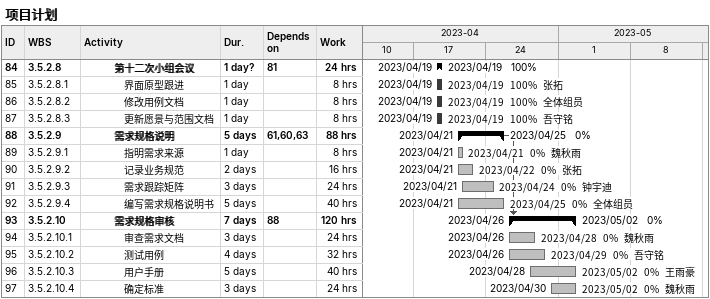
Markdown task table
项目计划

| ID | WBS | Task | Duration | Start | Finish | Predecessors | Resources | % complete | Work (h) |
|---|---|---|---|---|---|---|---|---|---|
| 84 | 3.5.2.8 | **第十二次小组会议** | 1d? | 2023-04-19 | 2023-04-19 | 81 |  | 100 | 24 |
| 85 | 3.5.2.8.1 | 界面原型跟进 | 1d | 2023-04-19 | 2023-04-19 |  | 张拓 | 100 | 8 |
| 86 | 3.5.2.8.2 | 修改用例文档 | 1d | 2023-04-19 | 2023-04-19 |  | 全体组员 | 100 | 8 |
| 87 | 3.5.2.8.3 | 更新愿景与范围文档 | 1d | 2023-04-19 | 2023-04-19 |  | 吾守铭 | 100 | 8 |
| 88 | 3.5.2.9 | **需求规格说明** | 5d | 2023-04-21 | 2023-04-25 | 61, 60, 63 |  | 0 | 88 |
| 89 | 3.5.2.9.1 | 指明需求来源 | 1d | 2023-04-21 | 2023-04-21 |  | 魏秋雨 | 0 | 8 |
| 90 | 3.5.2.9.2 | 记录业务规范 | 2d | 2023-04-21 | 2023-04-22 |  | 张拓 | 0 | 16 |
| 91 | 3.5.2.9.3 | 需求跟踪矩阵 | 3d | 2023-04-21 | 2023-04-24 |  | 钟宇迪 | 0 | 24 |
| 92 | 3.5.2.9.4 | 编写需求规格说明书 | 5d | 2023-04-21 | 2023-04-25 |  | 全体组员 | 0 | 40 |
| 93 | 3.5.2.10 | **需求规格审核** | 7d | 2023-04-26 | 2023-05-02 | 88 |  | 0 | 120 |
| 94 | 3.5.2.10.1 | 审查需求文档 | 3d | 2023-04-26 | 2023-04-28 |  | 魏秋雨 | 0 | 24 |
| 95 | 3.5.2.10.2 | 测试用例 | 4d | 2023-04-26 | 2023-04-29 |  | 吾守铭 | 0 | 32 |
| 96 | 3.5.2.10.3 | 用户手册 | 5d | 2023-04-28 | 2023-05-02 |  | 王雨豪 | 0 | 40 |
| 97 | 3.5.2.10.4 | 确定标准 | 3d | 2023-04-30 | 2023-05-02 |  | 魏秋雨 | 0 | 24 |
